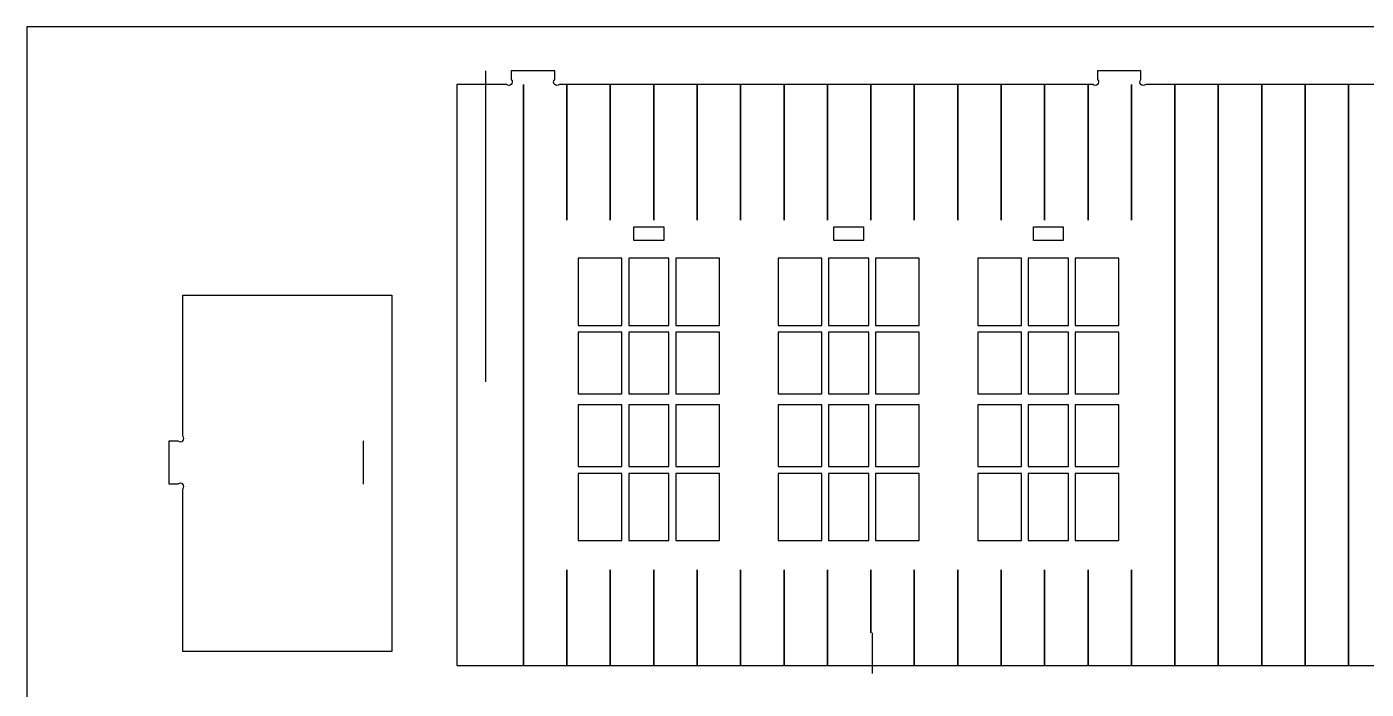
# Model space of a CAD drawing. Header units: millimetres. Extents: x -2454 to 295, y -161 to 465.
# Drawn here: x -1729.3 to -1433.2, y 1.4 to 147.7 of the extents above; entities that cross this region are included whole.
import ezdxf

# ---------------------------------------------------------------- set-up
doc = ezdxf.new("R2010")
doc.units = ezdxf.units.MM
doc.header["$MEASUREMENT"] = 0
for name, color, linetype in [('Cut Inside', 7, 'Continuous'), ('Cut On', 7, 'Continuous'), ('Cut Outside', 7, 'Continuous'), ('Score', 7, 'Continuous')]:
    doc.layers.add(name, color=color, linetype=linetype)

msp = doc.modelspace()

# ---------------------------------------------------------------- linework, layer by layer
at = {"layer": 'Cut Inside', "color": 242, "lineweight": 25}
for points in [[(-1607.4061, 96.6027), (-1607.4116, 96.6027), (-1607.4161, 96.5982), (-1607.4161, 96.5927)], [(-1607.4161, 96.5927), (-1607.4161, 96.5927), (-1607.4161, 81.7628), (-1607.4161, 81.7628)], [(-1597.7761, 96.6027), (-1597.7761, 96.6027), (-1607.4061, 96.6027), (-1607.4061, 96.6027)], [(-1597.7661, 96.5927), (-1597.7661, 96.5982), (-1597.7706, 96.6027), (-1597.7761, 96.6027)], [(-1597.7661, 81.7628), (-1597.7661, 81.7628), (-1597.7661, 96.5927), (-1597.7661, 96.5927)], [(-1596.2557, 96.6027), (-1596.2612, 96.6027), (-1596.2657, 96.5982), (-1596.2657, 96.5927)], [(-1596.2657, 96.5927), (-1596.2657, 96.5927), (-1596.2657, 81.7628), (-1596.2657, 81.7628)], [(-1587.376, 96.6027), (-1587.376, 96.6027), (-1596.2557, 96.6027), (-1596.2557, 96.6027)], [(-1587.366, 96.5927), (-1587.366, 96.5982), (-1587.3705, 96.6027), (-1587.376, 96.6027)], [(-1587.366, 81.7628), (-1587.366, 81.7628), (-1587.366, 96.5927), (-1587.366, 96.5927)], [(-1585.8557, 96.6027), (-1585.8612, 96.6027), (-1585.8657, 96.5982), (-1585.8657, 96.5927)], [(-1585.8657, 96.5927), (-1585.8657, 96.5927), (-1585.8657, 81.7628), (-1585.8657, 81.7628)], [(-1576.2256, 96.6027), (-1576.2256, 96.6027), (-1585.8557, 96.6027), (-1585.8557, 96.6027)], [(-1576.2156, 96.5927), (-1576.2156, 96.5982), (-1576.2201, 96.6027), (-1576.2256, 96.6027)], [(-1576.2156, 81.7628), (-1576.2156, 81.7628), (-1576.2156, 96.5927), (-1576.2156, 96.5927)], [(-1563.2459, 96.6027), (-1563.2514, 96.6027), (-1563.2559, 96.5982), (-1563.2559, 96.5927)], [(-1563.2559, 96.5927), (-1563.2559, 96.5927), (-1563.2559, 81.7628), (-1563.2559, 81.7628)], [(-1553.6158, 96.6027), (-1553.6158, 96.6027), (-1563.2459, 96.6027), (-1563.2459, 96.6027)], [(-1553.6058, 96.5927), (-1553.6058, 96.5982), (-1553.6103, 96.6027), (-1553.6158, 96.6027)], [(-1553.6058, 81.7628), (-1553.6058, 81.7628), (-1553.6058, 96.5927), (-1553.6058, 96.5927)], [(-1552.0958, 96.6027), (-1552.1013, 96.6027), (-1552.1058, 96.5982), (-1552.1058, 96.5927)], [(-1552.1058, 96.5927), (-1552.1058, 96.5927), (-1552.1058, 81.7628), (-1552.1058, 81.7628)], [(-1543.2161, 96.6027), (-1543.2161, 96.6027), (-1552.0958, 96.6027), (-1552.0958, 96.6027)], [(-1543.2061, 96.5927), (-1543.2061, 96.5982), (-1543.2106, 96.6027), (-1543.2161, 96.6027)], [(-1543.2061, 81.7628), (-1543.2061, 81.7628), (-1543.2061, 96.5927), (-1543.2061, 96.5927)], [(-1541.6961, 96.6027), (-1541.7016, 96.6027), (-1541.7061, 96.5982), (-1541.7061, 96.5927)], [(-1541.7061, 96.5927), (-1541.7061, 96.5927), (-1541.7061, 81.7628), (-1541.7061, 81.7628)], [(-1532.066, 96.6027), (-1532.066, 96.6027), (-1541.6961, 96.6027), (-1541.6961, 96.6027)], [(-1532.056, 96.5927), (-1532.056, 96.5982), (-1532.0605, 96.6027), (-1532.066, 96.6027)], [(-1532.056, 81.7628), (-1532.056, 81.7628), (-1532.056, 96.5927), (-1532.056, 96.5927)], [(-1519.0863, 96.6027), (-1519.0918, 96.6027), (-1519.0963, 96.5982), (-1519.0963, 96.5927)], [(-1519.0963, 96.5927), (-1519.0963, 96.5927), (-1519.0963, 81.7628), (-1519.0963, 81.7628)], [(-1509.4562, 96.6027), (-1509.4562, 96.6027), (-1519.0863, 96.6027), (-1519.0863, 96.6027)], [(-1509.4462, 96.5927), (-1509.4462, 96.5982), (-1509.4507, 96.6027), (-1509.4562, 96.6027)], [(-1509.4462, 81.7628), (-1509.4462, 81.7628), (-1509.4462, 96.5927), (-1509.4462, 96.5927)], [(-1507.9359, 96.6027), (-1507.9414, 96.6027), (-1507.9459, 96.5982), (-1507.9459, 96.5927)], [(-1507.9459, 96.5927), (-1507.9459, 96.5927), (-1507.9459, 81.7628), (-1507.9459, 81.7628)], [(-1499.0562, 96.6027), (-1499.0562, 96.6027), (-1507.9359, 96.6027), (-1507.9359, 96.6027)], [(-1499.0462, 96.5927), (-1499.0462, 96.5982), (-1499.0507, 96.6027), (-1499.0562, 96.6027)], [(-1499.0462, 81.7628), (-1499.0462, 81.7628), (-1499.0462, 96.5927), (-1499.0462, 96.5927)], [(-1497.5358, 96.6027), (-1497.5413, 96.6027), (-1497.5458, 96.5982), (-1497.5458, 96.5927)], [(-1497.5458, 96.5927), (-1497.5458, 96.5927), (-1497.5458, 81.7628), (-1497.5458, 81.7628)], [(-1487.9058, 96.6027), (-1487.9058, 96.6027), (-1497.5358, 96.6027), (-1497.5358, 96.6027)], [(-1487.8958, 96.5927), (-1487.8958, 96.5982), (-1487.9003, 96.6027), (-1487.9058, 96.6027)], [(-1487.8958, 81.7628), (-1487.8958, 81.7628), (-1487.8958, 96.5927), (-1487.8958, 96.5927)], [(-1607.4161, 81.7628), (-1607.4161, 81.7573), (-1607.4116, 81.7528), (-1607.4061, 81.7528)], [(-1607.4061, 80.253), (-1607.4116, 80.253), (-1607.4161, 80.2485), (-1607.4161, 80.243)], [(-1607.4161, 80.243), (-1607.4161, 80.243), (-1607.4161, 66.6126), (-1607.4161, 66.6126)], [(-1607.4061, 81.7528), (-1607.4061, 81.7528), (-1597.7761, 81.7528), (-1597.7761, 81.7528)], [(-1597.7761, 80.253), (-1597.7761, 80.253), (-1607.4061, 80.253), (-1607.4061, 80.253)], [(-1597.7761, 81.7528), (-1597.7706, 81.7528), (-1597.7661, 81.7573), (-1597.7661, 81.7628)], [(-1597.7661, 80.243), (-1597.7661, 80.2485), (-1597.7706, 80.253), (-1597.7761, 80.253)], [(-1597.7661, 66.6126), (-1597.7661, 66.6126), (-1597.7661, 80.243), (-1597.7661, 80.243)], [(-1596.2657, 81.7628), (-1596.2657, 81.7573), (-1596.2612, 81.7528), (-1596.2557, 81.7528)], [(-1596.2557, 80.253), (-1596.2612, 80.253), (-1596.2657, 80.2485), (-1596.2657, 80.243)], [(-1596.2657, 80.243), (-1596.2657, 80.243), (-1596.2657, 66.6126), (-1596.2657, 66.6126)], [(-1596.2557, 81.7528), (-1596.2557, 81.7528), (-1587.376, 81.7528), (-1587.376, 81.7528)], [(-1587.376, 80.253), (-1587.376, 80.253), (-1596.2557, 80.253), (-1596.2557, 80.253)], [(-1587.376, 81.7528), (-1587.3705, 81.7528), (-1587.366, 81.7573), (-1587.366, 81.7628)], [(-1587.366, 80.243), (-1587.366, 80.2485), (-1587.3705, 80.253), (-1587.376, 80.253)], [(-1587.366, 66.6126), (-1587.366, 66.6126), (-1587.366, 80.243), (-1587.366, 80.243)], [(-1585.8657, 81.7628), (-1585.8657, 81.7573), (-1585.8612, 81.7528), (-1585.8557, 81.7528)], [(-1585.8557, 80.253), (-1585.8612, 80.253), (-1585.8657, 80.2485), (-1585.8657, 80.243)], [(-1585.8657, 80.243), (-1585.8657, 80.243), (-1585.8657, 66.6126), (-1585.8657, 66.6126)], [(-1585.8557, 81.7528), (-1585.8557, 81.7528), (-1576.2256, 81.7528), (-1576.2256, 81.7528)], [(-1576.2256, 80.253), (-1576.2256, 80.253), (-1585.8557, 80.253), (-1585.8557, 80.253)], [(-1576.2256, 81.7528), (-1576.2201, 81.7528), (-1576.2156, 81.7573), (-1576.2156, 81.7628)], [(-1576.2156, 80.243), (-1576.2156, 80.2485), (-1576.2201, 80.253), (-1576.2256, 80.253)], [(-1576.2156, 66.6126), (-1576.2156, 66.6126), (-1576.2156, 80.243), (-1576.2156, 80.243)], [(-1563.2559, 81.7628), (-1563.2559, 81.7573), (-1563.2514, 81.7528), (-1563.2459, 81.7528)], [(-1563.2459, 80.253), (-1563.2514, 80.253), (-1563.2559, 80.2485), (-1563.2559, 80.243)], [(-1563.2559, 80.243), (-1563.2559, 80.243), (-1563.2559, 66.6126), (-1563.2559, 66.6126)], [(-1563.2459, 81.7528), (-1563.2459, 81.7528), (-1553.6158, 81.7528), (-1553.6158, 81.7528)], [(-1553.6158, 80.253), (-1553.6158, 80.253), (-1563.2459, 80.253), (-1563.2459, 80.253)], [(-1553.6158, 81.7528), (-1553.6103, 81.7528), (-1553.6058, 81.7573), (-1553.6058, 81.7628)], [(-1553.6058, 80.243), (-1553.6058, 80.2485), (-1553.6103, 80.253), (-1553.6158, 80.253)], [(-1553.6058, 66.6126), (-1553.6058, 66.6126), (-1553.6058, 80.243), (-1553.6058, 80.243)], [(-1552.1058, 81.7628), (-1552.1058, 81.7573), (-1552.1013, 81.7528), (-1552.0958, 81.7528)], [(-1552.0958, 80.253), (-1552.1013, 80.253), (-1552.1058, 80.2485), (-1552.1058, 80.243)], [(-1552.1058, 80.243), (-1552.1058, 80.243), (-1552.1058, 66.6126), (-1552.1058, 66.6126)], [(-1552.0958, 81.7528), (-1552.0958, 81.7528), (-1543.2161, 81.7528), (-1543.2161, 81.7528)], [(-1543.2161, 80.253), (-1543.2161, 80.253), (-1552.0958, 80.253), (-1552.0958, 80.253)], [(-1543.2161, 81.7528), (-1543.2106, 81.7528), (-1543.2061, 81.7573), (-1543.2061, 81.7628)], [(-1543.2061, 80.243), (-1543.2061, 80.2485), (-1543.2106, 80.253), (-1543.2161, 80.253)], [(-1543.2061, 66.6126), (-1543.2061, 66.6126), (-1543.2061, 80.243), (-1543.2061, 80.243)], [(-1541.7061, 81.7628), (-1541.7061, 81.7573), (-1541.7016, 81.7528), (-1541.6961, 81.7528)], [(-1541.6961, 80.253), (-1541.7016, 80.253), (-1541.7061, 80.2485), (-1541.7061, 80.243)], [(-1541.7061, 80.243), (-1541.7061, 80.243), (-1541.7061, 66.6126), (-1541.7061, 66.6126)], [(-1541.6961, 81.7528), (-1541.6961, 81.7528), (-1532.066, 81.7528), (-1532.066, 81.7528)], [(-1532.066, 80.253), (-1532.066, 80.253), (-1541.6961, 80.253), (-1541.6961, 80.253)], [(-1532.066, 81.7528), (-1532.0605, 81.7528), (-1532.056, 81.7573), (-1532.056, 81.7628)], [(-1532.056, 80.243), (-1532.056, 80.2485), (-1532.0605, 80.253), (-1532.066, 80.253)], [(-1532.056, 66.6126), (-1532.056, 66.6126), (-1532.056, 80.243), (-1532.056, 80.243)], [(-1519.0963, 81.7628), (-1519.0963, 81.7573), (-1519.0918, 81.7528), (-1519.0863, 81.7528)], [(-1519.0863, 80.253), (-1519.0918, 80.253), (-1519.0963, 80.2485), (-1519.0963, 80.243)], [(-1519.0963, 80.243), (-1519.0963, 80.243), (-1519.0963, 66.6126), (-1519.0963, 66.6126)], [(-1519.0863, 81.7528), (-1519.0863, 81.7528), (-1509.4562, 81.7528), (-1509.4562, 81.7528)], [(-1509.4562, 80.253), (-1509.4562, 80.253), (-1519.0863, 80.253), (-1519.0863, 80.253)], [(-1509.4562, 81.7528), (-1509.4507, 81.7528), (-1509.4462, 81.7573), (-1509.4462, 81.7628)], [(-1509.4462, 80.243), (-1509.4462, 80.2485), (-1509.4507, 80.253), (-1509.4562, 80.253)], [(-1509.4462, 66.6126), (-1509.4462, 66.6126), (-1509.4462, 80.243), (-1509.4462, 80.243)], [(-1507.9459, 81.7628), (-1507.9459, 81.7573), (-1507.9414, 81.7528), (-1507.9359, 81.7528)], [(-1507.9359, 80.253), (-1507.9414, 80.253), (-1507.9459, 80.2485), (-1507.9459, 80.243)], [(-1507.9459, 80.243), (-1507.9459, 80.243), (-1507.9459, 66.6126), (-1507.9459, 66.6126)], [(-1507.9359, 81.7528), (-1507.9359, 81.7528), (-1499.0562, 81.7528), (-1499.0562, 81.7528)], [(-1499.0562, 80.253), (-1499.0562, 80.253), (-1507.9359, 80.253), (-1507.9359, 80.253)], [(-1499.0562, 81.7528), (-1499.0507, 81.7528), (-1499.0462, 81.7573), (-1499.0462, 81.7628)], [(-1499.0462, 80.243), (-1499.0462, 80.2485), (-1499.0507, 80.253), (-1499.0562, 80.253)], [(-1499.0462, 66.6126), (-1499.0462, 66.6126), (-1499.0462, 80.243), (-1499.0462, 80.243)], [(-1497.5458, 81.7628), (-1497.5458, 81.7573), (-1497.5413, 81.7528), (-1497.5358, 81.7528)], [(-1497.5358, 80.253), (-1497.5413, 80.253), (-1497.5458, 80.2485), (-1497.5458, 80.243)], [(-1497.5458, 80.243), (-1497.5458, 80.243), (-1497.5458, 66.6126), (-1497.5458, 66.6126)], [(-1497.5358, 81.7528), (-1497.5358, 81.7528), (-1487.9058, 81.7528), (-1487.9058, 81.7528)], [(-1487.9058, 80.253), (-1487.9058, 80.253), (-1497.5358, 80.253), (-1497.5358, 80.253)], [(-1487.9058, 81.7528), (-1487.9003, 81.7528), (-1487.8958, 81.7573), (-1487.8958, 81.7628)], [(-1487.8958, 80.243), (-1487.8958, 80.2485), (-1487.9003, 80.253), (-1487.9058, 80.253)], [(-1487.8958, 66.6126), (-1487.8958, 66.6126), (-1487.8958, 80.243), (-1487.8958, 80.243)], [(-1607.4161, 66.6126), (-1607.4161, 66.6071), (-1607.4116, 66.6026), (-1607.4061, 66.6026)], [(-1607.4061, 66.6026), (-1607.4061, 66.6026), (-1597.7761, 66.6026), (-1597.7761, 66.6026)], [(-1597.7761, 66.6026), (-1597.7706, 66.6026), (-1597.7661, 66.6071), (-1597.7661, 66.6126)], [(-1596.2657, 66.6126), (-1596.2657, 66.6071), (-1596.2612, 66.6026), (-1596.2557, 66.6026)], [(-1596.2557, 66.6026), (-1596.2557, 66.6026), (-1587.376, 66.6026), (-1587.376, 66.6026)], [(-1587.376, 66.6026), (-1587.3705, 66.6026), (-1587.366, 66.6071), (-1587.366, 66.6126)], [(-1585.8657, 66.6126), (-1585.8657, 66.6071), (-1585.8612, 66.6026), (-1585.8557, 66.6026)], [(-1585.8557, 66.6026), (-1585.8557, 66.6026), (-1576.2256, 66.6026), (-1576.2256, 66.6026)], [(-1576.2256, 66.6026), (-1576.2201, 66.6026), (-1576.2156, 66.6071), (-1576.2156, 66.6126)], [(-1563.2559, 66.6126), (-1563.2559, 66.6071), (-1563.2514, 66.6026), (-1563.2459, 66.6026)], [(-1563.2459, 66.6026), (-1563.2459, 66.6026), (-1553.6158, 66.6026), (-1553.6158, 66.6026)], [(-1553.6158, 66.6026), (-1553.6103, 66.6026), (-1553.6058, 66.6071), (-1553.6058, 66.6126)], [(-1552.1058, 66.6126), (-1552.1058, 66.6071), (-1552.1013, 66.6026), (-1552.0958, 66.6026)], [(-1552.0958, 66.6026), (-1552.0958, 66.6026), (-1543.2161, 66.6026), (-1543.2161, 66.6026)], [(-1543.2161, 66.6026), (-1543.2106, 66.6026), (-1543.2061, 66.6071), (-1543.2061, 66.6126)], [(-1541.7061, 66.6126), (-1541.7061, 66.6071), (-1541.7016, 66.6026), (-1541.6961, 66.6026)], [(-1541.6961, 66.6026), (-1541.6961, 66.6026), (-1532.066, 66.6026), (-1532.066, 66.6026)], [(-1532.066, 66.6026), (-1532.0605, 66.6026), (-1532.056, 66.6071), (-1532.056, 66.6126)], [(-1519.0963, 66.6126), (-1519.0963, 66.6071), (-1519.0918, 66.6026), (-1519.0863, 66.6026)], [(-1519.0863, 66.6026), (-1519.0863, 66.6026), (-1509.4562, 66.6026), (-1509.4562, 66.6026)], [(-1509.4562, 66.6026), (-1509.4507, 66.6026), (-1509.4462, 66.6071), (-1509.4462, 66.6126)], [(-1507.9459, 66.6126), (-1507.9459, 66.6071), (-1507.9414, 66.6026), (-1507.9359, 66.6026)], [(-1507.9359, 66.6026), (-1507.9359, 66.6026), (-1499.0562, 66.6026), (-1499.0562, 66.6026)], [(-1499.0562, 66.6026), (-1499.0507, 66.6026), (-1499.0462, 66.6071), (-1499.0462, 66.6126)], [(-1497.5458, 66.6126), (-1497.5458, 66.6071), (-1497.5413, 66.6026), (-1497.5358, 66.6026)], [(-1497.5358, 66.6026), (-1497.5358, 66.6026), (-1487.9058, 66.6026), (-1487.9058, 66.6026)], [(-1487.9058, 66.6026), (-1487.9003, 66.6026), (-1487.8958, 66.6071), (-1487.8958, 66.6126)], [(-1607.4061, 64.2028), (-1607.4116, 64.2028), (-1607.4161, 64.1983), (-1607.4161, 64.1928)], [(-1607.4161, 64.1928), (-1607.4161, 64.1928), (-1607.4161, 50.5628), (-1607.4161, 50.5628)], [(-1597.7761, 64.2028), (-1597.7761, 64.2028), (-1607.4061, 64.2028), (-1607.4061, 64.2028)], [(-1597.7661, 64.1928), (-1597.7661, 64.1983), (-1597.7706, 64.2028), (-1597.7761, 64.2028)], [(-1597.7661, 50.5628), (-1597.7661, 50.5628), (-1597.7661, 64.1928), (-1597.7661, 64.1928)], [(-1596.2557, 64.2028), (-1596.2612, 64.2028), (-1596.2657, 64.1983), (-1596.2657, 64.1928)], [(-1596.2657, 64.1928), (-1596.2657, 64.1928), (-1596.2657, 50.5628), (-1596.2657, 50.5628)], [(-1587.376, 64.2028), (-1587.376, 64.2028), (-1596.2557, 64.2028), (-1596.2557, 64.2028)], [(-1587.366, 64.1928), (-1587.366, 64.1983), (-1587.3705, 64.2028), (-1587.376, 64.2028)], [(-1587.366, 50.5628), (-1587.366, 50.5628), (-1587.366, 64.1928), (-1587.366, 64.1928)], [(-1585.8557, 64.2028), (-1585.8612, 64.2028), (-1585.8657, 64.1983), (-1585.8657, 64.1928)], [(-1585.8657, 64.1928), (-1585.8657, 64.1928), (-1585.8657, 50.5628), (-1585.8657, 50.5628)], [(-1576.2256, 64.2028), (-1576.2256, 64.2028), (-1585.8557, 64.2028), (-1585.8557, 64.2028)], [(-1576.2156, 64.1928), (-1576.2156, 64.1983), (-1576.2201, 64.2028), (-1576.2256, 64.2028)], [(-1576.2156, 50.5628), (-1576.2156, 50.5628), (-1576.2156, 64.1928), (-1576.2156, 64.1928)], [(-1563.2459, 64.2028), (-1563.2514, 64.2028), (-1563.2559, 64.1983), (-1563.2559, 64.1928)], [(-1563.2559, 64.1928), (-1563.2559, 64.1928), (-1563.2559, 50.5628), (-1563.2559, 50.5628)], [(-1553.6158, 64.2028), (-1553.6158, 64.2028), (-1563.2459, 64.2028), (-1563.2459, 64.2028)], [(-1553.6058, 64.1928), (-1553.6058, 64.1983), (-1553.6103, 64.2028), (-1553.6158, 64.2028)], [(-1553.6058, 50.5628), (-1553.6058, 50.5628), (-1553.6058, 64.1928), (-1553.6058, 64.1928)], [(-1552.0958, 64.2028), (-1552.1013, 64.2028), (-1552.1058, 64.1983), (-1552.1058, 64.1928)], [(-1552.1058, 64.1928), (-1552.1058, 64.1928), (-1552.1058, 50.5628), (-1552.1058, 50.5628)], [(-1543.2161, 64.2028), (-1543.2161, 64.2028), (-1552.0958, 64.2028), (-1552.0958, 64.2028)], [(-1543.2061, 64.1928), (-1543.2061, 64.1983), (-1543.2106, 64.2028), (-1543.2161, 64.2028)], [(-1543.2061, 50.5628), (-1543.2061, 50.5628), (-1543.2061, 64.1928), (-1543.2061, 64.1928)], [(-1541.6961, 64.2028), (-1541.7016, 64.2028), (-1541.7061, 64.1983), (-1541.7061, 64.1928)], [(-1541.7061, 64.1928), (-1541.7061, 64.1928), (-1541.7061, 50.5628), (-1541.7061, 50.5628)], [(-1532.066, 64.2028), (-1532.066, 64.2028), (-1541.6961, 64.2028), (-1541.6961, 64.2028)], [(-1532.056, 64.1928), (-1532.056, 64.1983), (-1532.0605, 64.2028), (-1532.066, 64.2028)], [(-1532.056, 50.5628), (-1532.056, 50.5628), (-1532.056, 64.1928), (-1532.056, 64.1928)], [(-1519.0863, 64.2028), (-1519.0918, 64.2028), (-1519.0963, 64.1983), (-1519.0963, 64.1928)], [(-1519.0963, 64.1928), (-1519.0963, 64.1928), (-1519.0963, 50.5628), (-1519.0963, 50.5628)], [(-1509.4562, 64.2028), (-1509.4562, 64.2028), (-1519.0863, 64.2028), (-1519.0863, 64.2028)], [(-1509.4462, 64.1928), (-1509.4462, 64.1983), (-1509.4507, 64.2028), (-1509.4562, 64.2028)], [(-1509.4462, 50.5628), (-1509.4462, 50.5628), (-1509.4462, 64.1928), (-1509.4462, 64.1928)], [(-1507.9359, 64.2028), (-1507.9414, 64.2028), (-1507.9459, 64.1983), (-1507.9459, 64.1928)], [(-1507.9459, 64.1928), (-1507.9459, 64.1928), (-1507.9459, 50.5628), (-1507.9459, 50.5628)], [(-1499.0562, 64.2028), (-1499.0562, 64.2028), (-1507.9359, 64.2028), (-1507.9359, 64.2028)], [(-1499.0462, 64.1928), (-1499.0462, 64.1983), (-1499.0507, 64.2028), (-1499.0562, 64.2028)], [(-1499.0462, 50.5628), (-1499.0462, 50.5628), (-1499.0462, 64.1928), (-1499.0462, 64.1928)], [(-1497.5358, 64.2028), (-1497.5413, 64.2028), (-1497.5458, 64.1983), (-1497.5458, 64.1928)], [(-1497.5458, 64.1928), (-1497.5458, 64.1928), (-1497.5458, 50.5628), (-1497.5458, 50.5628)], [(-1487.9058, 64.2028), (-1487.9058, 64.2028), (-1497.5358, 64.2028), (-1497.5358, 64.2028)], [(-1487.8958, 64.1928), (-1487.8958, 64.1983), (-1487.9003, 64.2028), (-1487.9058, 64.2028)], [(-1487.8958, 50.5628), (-1487.8958, 50.5628), (-1487.8958, 64.1928), (-1487.8958, 64.1928)], [(-1607.4161, 50.5628), (-1607.4161, 50.5573), (-1607.4116, 50.5528), (-1607.4061, 50.5528)], [(-1607.4061, 50.5528), (-1607.4061, 50.5528), (-1597.7761, 50.5528), (-1597.7761, 50.5528)], [(-1597.7761, 50.5528), (-1597.7706, 50.5528), (-1597.7661, 50.5573), (-1597.7661, 50.5628)], [(-1596.2657, 50.5628), (-1596.2657, 50.5573), (-1596.2612, 50.5528), (-1596.2557, 50.5528)], [(-1596.2557, 50.5528), (-1596.2557, 50.5528), (-1587.376, 50.5528), (-1587.376, 50.5528)], [(-1587.376, 50.5528), (-1587.3705, 50.5528), (-1587.366, 50.5573), (-1587.366, 50.5628)], [(-1585.8657, 50.5628), (-1585.8657, 50.5573), (-1585.8612, 50.5528), (-1585.8557, 50.5528)], [(-1585.8557, 50.5528), (-1585.8557, 50.5528), (-1576.2256, 50.5528), (-1576.2256, 50.5528)], [(-1576.2256, 50.5528), (-1576.2201, 50.5528), (-1576.2156, 50.5573), (-1576.2156, 50.5628)], [(-1563.2559, 50.5628), (-1563.2559, 50.5573), (-1563.2514, 50.5528), (-1563.2459, 50.5528)], [(-1563.2459, 50.5528), (-1563.2459, 50.5528), (-1553.6158, 50.5528), (-1553.6158, 50.5528)], [(-1553.6158, 50.5528), (-1553.6103, 50.5528), (-1553.6058, 50.5573), (-1553.6058, 50.5628)], [(-1552.1058, 50.5628), (-1552.1058, 50.5573), (-1552.1013, 50.5528), (-1552.0958, 50.5528)], [(-1552.0958, 50.5528), (-1552.0958, 50.5528), (-1543.2161, 50.5528), (-1543.2161, 50.5528)], [(-1543.2161, 50.5528), (-1543.2106, 50.5528), (-1543.2061, 50.5573), (-1543.2061, 50.5628)], [(-1541.7061, 50.5628), (-1541.7061, 50.5573), (-1541.7016, 50.5528), (-1541.6961, 50.5528)], [(-1541.6961, 50.5528), (-1541.6961, 50.5528), (-1532.066, 50.5528), (-1532.066, 50.5528)], [(-1532.066, 50.5528), (-1532.0605, 50.5528), (-1532.056, 50.5573), (-1532.056, 50.5628)], [(-1519.0963, 50.5628), (-1519.0963, 50.5573), (-1519.0918, 50.5528), (-1519.0863, 50.5528)], [(-1519.0863, 50.5528), (-1519.0863, 50.5528), (-1509.4562, 50.5528), (-1509.4562, 50.5528)], [(-1509.4562, 50.5528), (-1509.4507, 50.5528), (-1509.4462, 50.5573), (-1509.4462, 50.5628)], [(-1507.9459, 50.5628), (-1507.9459, 50.5573), (-1507.9414, 50.5528), (-1507.9359, 50.5528)], [(-1507.9359, 50.5528), (-1507.9359, 50.5528), (-1499.0562, 50.5528), (-1499.0562, 50.5528)], [(-1499.0562, 50.5528), (-1499.0507, 50.5528), (-1499.0462, 50.5573), (-1499.0462, 50.5628)], [(-1497.5458, 50.5628), (-1497.5458, 50.5573), (-1497.5413, 50.5528), (-1497.5358, 50.5528)], [(-1497.5358, 50.5528), (-1497.5358, 50.5528), (-1487.9058, 50.5528), (-1487.9058, 50.5528)], [(-1487.9058, 50.5528), (-1487.9003, 50.5528), (-1487.8958, 50.5573), (-1487.8958, 50.5628)], [(-1607.4061, 49.053), (-1607.4116, 49.053), (-1607.4161, 49.0485), (-1607.4161, 49.043)], [(-1607.4161, 49.043), (-1607.4161, 49.043), (-1607.4161, 34.2129), (-1607.4161, 34.2129)], [(-1597.7761, 49.053), (-1597.7761, 49.053), (-1607.4061, 49.053), (-1607.4061, 49.053)], [(-1597.7661, 49.043), (-1597.7661, 49.0485), (-1597.7706, 49.053), (-1597.7761, 49.053)], [(-1597.7661, 34.2129), (-1597.7661, 34.2129), (-1597.7661, 49.043), (-1597.7661, 49.043)], [(-1596.2557, 49.053), (-1596.2612, 49.053), (-1596.2657, 49.0485), (-1596.2657, 49.043)], [(-1596.2657, 49.043), (-1596.2657, 49.043), (-1596.2657, 34.2129), (-1596.2657, 34.2129)], [(-1587.376, 49.053), (-1587.376, 49.053), (-1596.2557, 49.053), (-1596.2557, 49.053)], [(-1587.366, 49.043), (-1587.366, 49.0485), (-1587.3705, 49.053), (-1587.376, 49.053)], [(-1587.366, 34.2129), (-1587.366, 34.2129), (-1587.366, 49.043), (-1587.366, 49.043)], [(-1585.8557, 49.053), (-1585.8612, 49.053), (-1585.8657, 49.0485), (-1585.8657, 49.043)], [(-1585.8657, 49.043), (-1585.8657, 49.043), (-1585.8657, 34.2129), (-1585.8657, 34.2129)], [(-1576.2256, 49.053), (-1576.2256, 49.053), (-1585.8557, 49.053), (-1585.8557, 49.053)], [(-1576.2156, 49.043), (-1576.2156, 49.0485), (-1576.2201, 49.053), (-1576.2256, 49.053)], [(-1576.2156, 34.2129), (-1576.2156, 34.2129), (-1576.2156, 49.043), (-1576.2156, 49.043)], [(-1563.2459, 49.053), (-1563.2514, 49.053), (-1563.2559, 49.0485), (-1563.2559, 49.043)], [(-1563.2559, 49.043), (-1563.2559, 49.043), (-1563.2559, 34.2129), (-1563.2559, 34.2129)], [(-1553.6158, 49.053), (-1553.6158, 49.053), (-1563.2459, 49.053), (-1563.2459, 49.053)], [(-1553.6058, 49.043), (-1553.6058, 49.0485), (-1553.6103, 49.053), (-1553.6158, 49.053)], [(-1553.6058, 34.2129), (-1553.6058, 34.2129), (-1553.6058, 49.043), (-1553.6058, 49.043)], [(-1552.0958, 49.053), (-1552.1013, 49.053), (-1552.1058, 49.0485), (-1552.1058, 49.043)], [(-1552.1058, 49.043), (-1552.1058, 49.043), (-1552.1058, 34.2129), (-1552.1058, 34.2129)], [(-1543.2161, 49.053), (-1543.2161, 49.053), (-1552.0958, 49.053), (-1552.0958, 49.053)], [(-1543.2061, 49.043), (-1543.2061, 49.0485), (-1543.2106, 49.053), (-1543.2161, 49.053)], [(-1543.2061, 34.2129), (-1543.2061, 34.2129), (-1543.2061, 49.043), (-1543.2061, 49.043)], [(-1541.6961, 49.053), (-1541.7016, 49.053), (-1541.7061, 49.0485), (-1541.7061, 49.043)], [(-1541.7061, 49.043), (-1541.7061, 49.043), (-1541.7061, 34.2129), (-1541.7061, 34.2129)], [(-1532.066, 49.053), (-1532.066, 49.053), (-1541.6961, 49.053), (-1541.6961, 49.053)], [(-1532.056, 49.043), (-1532.056, 49.0485), (-1532.0605, 49.053), (-1532.066, 49.053)], [(-1532.056, 34.2129), (-1532.056, 34.2129), (-1532.056, 49.043), (-1532.056, 49.043)], [(-1519.0863, 49.053), (-1519.0918, 49.053), (-1519.0963, 49.0485), (-1519.0963, 49.043)], [(-1519.0963, 49.043), (-1519.0963, 49.043), (-1519.0963, 34.2129), (-1519.0963, 34.2129)], [(-1509.4562, 49.053), (-1509.4562, 49.053), (-1519.0863, 49.053), (-1519.0863, 49.053)], [(-1509.4462, 49.043), (-1509.4462, 49.0485), (-1509.4507, 49.053), (-1509.4562, 49.053)], [(-1509.4462, 34.2129), (-1509.4462, 34.2129), (-1509.4462, 49.043), (-1509.4462, 49.043)], [(-1507.9359, 49.053), (-1507.9414, 49.053), (-1507.9459, 49.0485), (-1507.9459, 49.043)], [(-1507.9459, 49.043), (-1507.9459, 49.043), (-1507.9459, 34.2129), (-1507.9459, 34.2129)], [(-1499.0562, 49.053), (-1499.0562, 49.053), (-1507.9359, 49.053), (-1507.9359, 49.053)], [(-1499.0462, 49.043), (-1499.0462, 49.0485), (-1499.0507, 49.053), (-1499.0562, 49.053)], [(-1499.0462, 34.2129), (-1499.0462, 34.2129), (-1499.0462, 49.043), (-1499.0462, 49.043)], [(-1497.5358, 49.053), (-1497.5413, 49.053), (-1497.5458, 49.0485), (-1497.5458, 49.043)], [(-1497.5458, 49.043), (-1497.5458, 49.043), (-1497.5458, 34.2129), (-1497.5458, 34.2129)], [(-1487.9058, 49.053), (-1487.9058, 49.053), (-1497.5358, 49.053), (-1497.5358, 49.053)], [(-1487.8958, 49.043), (-1487.8958, 49.0485), (-1487.9003, 49.053), (-1487.9058, 49.053)], [(-1487.8958, 34.2129), (-1487.8958, 34.2129), (-1487.8958, 49.043), (-1487.8958, 49.043)], [(-1607.4161, 34.2129), (-1607.4161, 34.2074), (-1607.4116, 34.2029), (-1607.4061, 34.2029)], [(-1607.4061, 34.2029), (-1607.4061, 34.2029), (-1597.7761, 34.2029), (-1597.7761, 34.2029)], [(-1597.7761, 34.2029), (-1597.7706, 34.2029), (-1597.7661, 34.2074), (-1597.7661, 34.2129)], [(-1596.2657, 34.2129), (-1596.2657, 34.2074), (-1596.2612, 34.2029), (-1596.2557, 34.2029)], [(-1596.2557, 34.2029), (-1596.2557, 34.2029), (-1587.376, 34.2029), (-1587.376, 34.2029)], [(-1587.376, 34.2029), (-1587.3705, 34.2029), (-1587.366, 34.2074), (-1587.366, 34.2129)], [(-1585.8657, 34.2129), (-1585.8657, 34.2074), (-1585.8612, 34.2029), (-1585.8557, 34.2029)], [(-1585.8557, 34.2029), (-1585.8557, 34.2029), (-1576.2256, 34.2029), (-1576.2256, 34.2029)], [(-1576.2256, 34.2029), (-1576.2201, 34.2029), (-1576.2156, 34.2074), (-1576.2156, 34.2129)], [(-1563.2559, 34.2129), (-1563.2559, 34.2074), (-1563.2514, 34.2029), (-1563.2459, 34.2029)], [(-1563.2459, 34.2029), (-1563.2459, 34.2029), (-1553.6158, 34.2029), (-1553.6158, 34.2029)], [(-1553.6158, 34.2029), (-1553.6103, 34.2029), (-1553.6058, 34.2074), (-1553.6058, 34.2129)], [(-1552.1058, 34.2129), (-1552.1058, 34.2074), (-1552.1013, 34.2029), (-1552.0958, 34.2029)], [(-1552.0958, 34.2029), (-1552.0958, 34.2029), (-1543.2161, 34.2029), (-1543.2161, 34.2029)], [(-1543.2161, 34.2029), (-1543.2106, 34.2029), (-1543.2061, 34.2074), (-1543.2061, 34.2129)], [(-1541.7061, 34.2129), (-1541.7061, 34.2074), (-1541.7016, 34.2029), (-1541.6961, 34.2029)], [(-1541.6961, 34.2029), (-1541.6961, 34.2029), (-1532.066, 34.2029), (-1532.066, 34.2029)], [(-1532.066, 34.2029), (-1532.0605, 34.2029), (-1532.056, 34.2074), (-1532.056, 34.2129)], [(-1519.0963, 34.2129), (-1519.0963, 34.2074), (-1519.0918, 34.2029), (-1519.0863, 34.2029)], [(-1519.0863, 34.2029), (-1519.0863, 34.2029), (-1509.4562, 34.2029), (-1509.4562, 34.2029)], [(-1509.4562, 34.2029), (-1509.4507, 34.2029), (-1509.4462, 34.2074), (-1509.4462, 34.2129)], [(-1507.9459, 34.2129), (-1507.9459, 34.2074), (-1507.9414, 34.2029), (-1507.9359, 34.2029)], [(-1507.9359, 34.2029), (-1507.9359, 34.2029), (-1499.0562, 34.2029), (-1499.0562, 34.2029)], [(-1499.0562, 34.2029), (-1499.0507, 34.2029), (-1499.0462, 34.2074), (-1499.0462, 34.2129)], [(-1497.5458, 34.2129), (-1497.5458, 34.2074), (-1497.5413, 34.2029), (-1497.5358, 34.2029)], [(-1497.5358, 34.2029), (-1497.5358, 34.2029), (-1487.9058, 34.2029), (-1487.9058, 34.2029)], [(-1487.9058, 34.2029), (-1487.9003, 34.2029), (-1487.8958, 34.2074), (-1487.8958, 34.2129)]]:
    msp.add_open_spline(points, degree=3, dxfattribs=at)
at = {"layer": 'Cut On', "color": 133, "lineweight": 25}
for points in [[(-1627.936, 138.0029), (-1627.936, 138.0029), (-1627.936, 69.3029), (-1627.936, 69.3029)], [(-1654.9486, 56.2487), (-1654.9486, 56.2487), (-1654.9486, 46.6486), (-1654.9486, 46.6486)], [(-1542.4361, 13.8027), (-1542.4361, 13.8027), (-1542.4361, 4.8027), (-1542.4361, 4.8027)]]:
    msp.add_open_spline(points, degree=3, dxfattribs=at)
for points in [[(-1595.1161, 103.5026), (-1595.1161, 103.5026), (-1595.1161, 100.5027), (-1595.1161, 100.5027), (-1595.1161, 100.5027), (-1595.1161, 100.5027), (-1588.5161, 100.5027), (-1588.5161, 100.5027), (-1588.5161, 100.5027), (-1588.5161, 100.5027), (-1588.5161, 103.5026), (-1588.5161, 103.5026), (-1588.5161, 103.5026), (-1588.5161, 103.5026), (-1595.1161, 103.5026), (-1595.1161, 103.5026)], [(-1544.3561, 100.5028), (-1544.3561, 100.5028), (-1544.3561, 103.5027), (-1544.3561, 103.5027), (-1544.3561, 103.5027), (-1544.3561, 103.5027), (-1550.9561, 103.5027), (-1550.9561, 103.5027), (-1550.9561, 103.5027), (-1550.9561, 103.5027), (-1550.9561, 100.5028), (-1550.9561, 100.5028), (-1550.9561, 100.5028), (-1550.9561, 100.5028), (-1544.3561, 100.5028), (-1544.3561, 100.5028)], [(-1500.1958, 100.5028), (-1500.1958, 100.5028), (-1500.1958, 103.5027), (-1500.1958, 103.5027), (-1500.1958, 103.5027), (-1500.1958, 103.5027), (-1506.7958, 103.5027), (-1506.7958, 103.5027), (-1506.7958, 103.5027), (-1506.7958, 103.5027), (-1506.7958, 100.5028), (-1506.7958, 100.5028), (-1506.7958, 100.5028), (-1506.7958, 100.5028), (-1500.1958, 100.5028), (-1500.1958, 100.5028)]]:
    msp.add_open_spline(points, degree=3, knots=[0, 0, 0, 0, 0.2, 0.2, 0.2, 0.20000001, 0.4, 0.4, 0.4, 0.40000001, 0.6, 0.6, 0.6, 0.60000001, 1, 1, 1, 1], dxfattribs=at)
at = {"layer": 'Cut Outside', "color": 75, "lineweight": 25}
for points, knots in [([(-1612.6361, 136.0657), (-1612.6361, 136.0657), (-1612.6361, 138.0029), (-1612.6361, 138.0029), (-1612.6361, 138.0029), (-1612.6361, 138.0029), (-1622.2359, 138.0029), (-1622.2359, 138.0029), (-1622.2359, 138.0029), (-1622.2359, 138.0029), (-1622.2359, 136.0657), (-1622.2359, 136.0657)], [0, 0, 0, 0, 0.25, 0.25, 0.25, 0.25000001, 0.5, 0.5, 0.5, 0.50000001, 1, 1, 1, 1]), ([(-1483.0361, 138.0029), (-1483.0361, 138.0029), (-1492.6359, 138.0029), (-1492.6359, 138.0029), (-1492.6359, 138.0029), (-1492.6359, 138.0029), (-1492.6359, 136.0657), (-1492.6359, 136.0657)], [0, 0, 0, 0, 0.33333333, 0.33333333, 0.33333333, 0.33333334, 1, 1, 1, 1]), ([(-1622.2359, 136.0657), (-1621.5272, 135.3571), (-1622.5904, 134.2943), (-1623.299, 135.0028), (-1623.299, 135.0028), (-1626.9446, 135.0028), (-1630.5902, 135.0028), (-1634.2358, 135.0028)], [0, 0, 0, 0, 0.33333333, 0.33333333, 0.33333333, 0.33333334, 1, 1, 1, 1]), ([(-1365.4361, 136.0657), (-1364.7274, 135.3571), (-1365.7902, 134.2943), (-1366.4989, 135.0028), (-1366.4989, 135.0028), (-1404.9902, 135.0028), (-1443.4816, 135.0028), (-1481.973, 135.0028), (-1481.973, 135.0028), (-1482.6816, 134.2943), (-1483.7444, 135.3571), (-1483.0361, 136.0657)], [0, 0, 0, 0, 0.25, 0.25, 0.25, 0.25000001, 0.5, 0.5, 0.5, 0.50000001, 1, 1, 1, 1]), ([(-1694.8483, 57.3115), (-1694.8483, 57.3115), (-1694.8483, 88.4445), (-1694.8483, 88.4445), (-1694.8483, 88.4445), (-1694.8483, 88.4445), (-1648.6489, 88.4445), (-1648.6489, 88.4445), (-1648.6489, 88.4445), (-1648.6489, 88.4445), (-1648.6489, 9.6614), (-1648.6489, 9.6614), (-1648.6489, 9.6614), (-1648.6489, 9.6614), (-1694.8483, 9.6614), (-1694.8483, 9.6614)], [0, 0, 0, 0, 0.2, 0.2, 0.2, 0.20000001, 0.4, 0.4, 0.4, 0.40000001, 0.6, 0.6, 0.6, 0.60000001, 1, 1, 1, 1]), ([(-1695.9118, 46.6486), (-1695.9118, 46.6486), (-1697.8486, 46.6486), (-1697.8486, 46.6486), (-1697.8486, 46.6486), (-1697.8486, 46.6486), (-1697.8486, 56.2487), (-1697.8486, 56.2487), (-1697.8486, 56.2487), (-1697.8486, 56.2487), (-1695.9118, 56.2487), (-1695.9118, 56.2487)], [0, 0, 0, 0, 0.25, 0.25, 0.25, 0.25000001, 0.5, 0.5, 0.5, 0.50000001, 1, 1, 1, 1])]:
    msp.add_open_spline(points, degree=3, knots=knots, dxfattribs=at)
for points in [[(-1483.0361, 136.0657), (-1483.0361, 136.0657), (-1483.0361, 138.0029), (-1483.0361, 138.0029)], [(-1634.2358, 135.0028), (-1634.2358, 135.0028), (-1634.2358, 6.6027), (-1634.2358, 6.6027)], [(-1611.5726, 135.0028), (-1612.2816, 134.2943), (-1613.3448, 135.3571), (-1612.6361, 136.0657)], [(-1493.6987, 135.0028), (-1493.6987, 135.0028), (-1611.5726, 135.0028), (-1611.5726, 135.0028)], [(-1492.6359, 136.0657), (-1491.9276, 135.3571), (-1492.9904, 134.2943), (-1493.6987, 135.0028)], [(-1695.9118, 56.2487), (-1695.2032, 55.5404), (-1694.14, 56.6032), (-1694.8483, 57.3115)], [(-1694.8483, 45.5858), (-1694.14, 46.2945), (-1695.2032, 47.3573), (-1695.9118, 46.6486)], [(-1694.8483, 9.6614), (-1694.8483, 9.6614), (-1694.8483, 45.5858), (-1694.8483, 45.5858)], [(-1634.2358, 6.6027), (-1494.2359, 6.6027), (-1354.2359, 6.6027), (-1214.236, 6.6027)]]:
    msp.add_open_spline(points, degree=3, dxfattribs=at)
at = {"layer": 'Score', "color": 250, "lineweight": 25}
msp.add_open_spline([(-1129.3357, -152.2738), (-1129.3357, -152.2738), (-1729.3357, -152.2738), (-1729.3357, -152.2738), (-1729.3357, -152.2738), (-1729.3357, -152.2738), (-1729.3357, 147.7261), (-1729.3357, 147.7261), (-1729.3357, 147.7261), (-1729.3357, 147.7261), (-1129.3357, 147.7261), (-1129.3357, 147.7261), (-1129.3357, 147.7261), (-1129.3357, 147.7261), (-1129.3357, -152.2738), (-1129.3357, -152.2738)], degree=3, knots=[0, 0, 0, 0, 0.2, 0.2, 0.2, 0.20000001, 0.4, 0.4, 0.4, 0.40000001, 0.6, 0.6, 0.6, 0.60000001, 1, 1, 1, 1], dxfattribs=at)
at = {"layer": 'Score', "color": 250, "lineweight": 35}
for points in [[(-1619.536, 135.0028), (-1619.536, 135.0028), (-1619.536, 6.6027), (-1619.536, 6.6027)], [(-1609.9359, 105.0027), (-1609.9359, 105.0027), (-1609.9359, 135.0028), (-1609.9359, 135.0028)], [(-1600.3358, 105.0027), (-1600.3358, 105.0027), (-1600.3358, 135.0028), (-1600.3358, 135.0028)], [(-1590.736, 135.0028), (-1590.736, 135.0028), (-1590.736, 105.0027), (-1590.736, 105.0027)], [(-1581.1359, 135.0028), (-1581.1359, 135.0028), (-1581.1359, 105.0027), (-1581.1359, 105.0027)], [(-1571.5358, 105.0027), (-1571.5358, 105.0027), (-1571.5358, 135.0028), (-1571.5358, 135.0028)], [(-1561.936, 135.0028), (-1561.936, 135.0028), (-1561.936, 105.0027), (-1561.936, 105.0027)], [(-1552.3359, 135.0028), (-1552.3359, 135.0028), (-1552.3359, 105.0027), (-1552.3359, 105.0027)], [(-1542.7362, 135.0028), (-1542.7362, 135.0028), (-1542.7362, 105.0027), (-1542.7362, 105.0027)], [(-1533.1361, 135.0028), (-1533.1361, 135.0028), (-1533.1361, 105.0027), (-1533.1361, 105.0027)], [(-1523.536, 105.0027), (-1523.536, 105.0027), (-1523.536, 135.0028), (-1523.536, 135.0028)], [(-1513.9362, 135.0028), (-1513.9362, 135.0028), (-1513.9362, 105.0027), (-1513.9362, 105.0027)], [(-1504.3361, 135.0028), (-1504.3361, 135.0028), (-1504.3361, 105.0027), (-1504.3361, 105.0027)], [(-1494.736, 105.0027), (-1494.736, 105.0027), (-1494.736, 135.0028), (-1494.736, 135.0028)], [(-1485.1359, 105.0027), (-1485.1359, 105.0027), (-1485.1359, 135.0028), (-1485.1359, 135.0028)], [(-1475.5358, 135.0028), (-1475.5358, 135.0028), (-1475.5358, 6.6027), (-1475.5358, 6.6027)], [(-1465.936, 135.0028), (-1465.936, 135.0028), (-1465.936, 6.6027), (-1465.936, 6.6027)], [(-1456.3359, 6.6027), (-1456.3359, 6.6027), (-1456.3359, 135.0028), (-1456.3359, 135.0028)], [(-1446.7358, 135.0028), (-1446.7358, 135.0028), (-1446.7358, 6.6027), (-1446.7358, 6.6027)], [(-1437.1361, 6.6027), (-1437.1361, 6.6027), (-1437.1361, 135.0028), (-1437.1361, 135.0028)], [(-1609.9359, 27.7227), (-1609.9359, 27.7227), (-1609.9359, 6.6027), (-1609.9359, 6.6027)], [(-1600.3358, 6.6027), (-1600.3358, 6.6027), (-1600.3358, 27.7227), (-1600.3358, 27.7227)], [(-1590.736, 6.6027), (-1590.736, 6.6027), (-1590.736, 27.7227), (-1590.736, 27.7227)], [(-1581.1359, 27.7227), (-1581.1359, 27.7227), (-1581.1359, 6.6027), (-1581.1359, 6.6027)], [(-1571.5358, 6.6027), (-1571.5358, 6.6027), (-1571.5358, 27.7227), (-1571.5358, 27.7227)], [(-1561.936, 27.7227), (-1561.936, 27.7227), (-1561.936, 6.6027), (-1561.936, 6.6027)], [(-1552.3359, 6.6027), (-1552.3359, 6.6027), (-1552.3359, 27.7227), (-1552.3359, 27.7227)], [(-1542.7362, 27.7227), (-1542.7362, 27.7227), (-1542.7362, 13.8027), (-1542.7362, 13.8027)], [(-1533.1361, 6.6027), (-1533.1361, 6.6027), (-1533.1361, 27.7227), (-1533.1361, 27.7227)], [(-1523.536, 27.7227), (-1523.536, 27.7227), (-1523.536, 6.6027), (-1523.536, 6.6027)], [(-1513.9362, 27.7227), (-1513.9362, 27.7227), (-1513.9362, 6.6027), (-1513.9362, 6.6027)], [(-1504.3361, 6.6027), (-1504.3361, 6.6027), (-1504.3361, 27.7227), (-1504.3361, 27.7227)], [(-1494.736, 27.7227), (-1494.736, 27.7227), (-1494.736, 6.6027), (-1494.736, 6.6027)], [(-1485.1359, 6.6027), (-1485.1359, 6.6027), (-1485.1359, 27.7227), (-1485.1359, 27.7227)]]:
    msp.add_open_spline(points, degree=3, dxfattribs=at)

doc.saveas('drawing.dxf')
